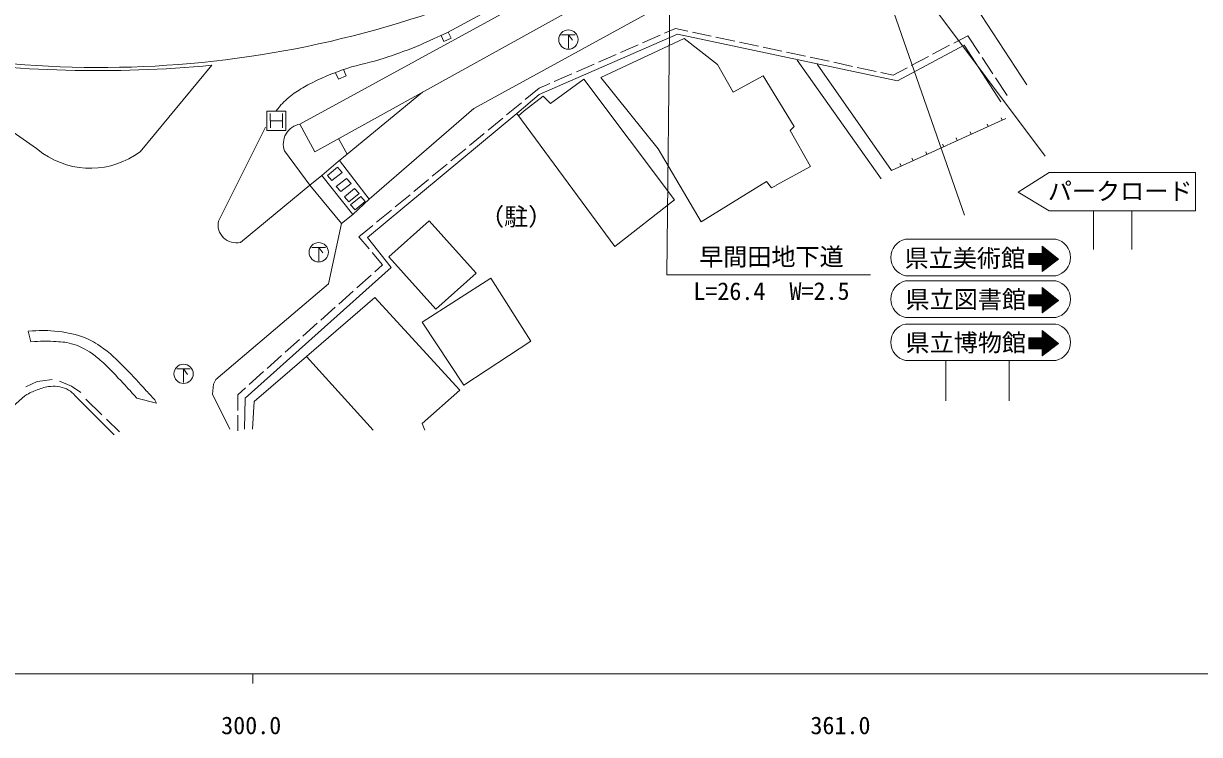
# Model space of a CAD drawing. Units: millimetres, scale not verified. Extents: x 40000 to 680000, y 20000 to 380000.
# Drawn here: x 344211 to 466264, y 198715 to 272488 of the extents above; entities that cross this region are included whole.
import ezdxf
from ezdxf.enums import TextEntityAlignment as Align

# ---------------------------------------------------------------- set-up
doc = ezdxf.new("R2010")
doc.units = ezdxf.units.MM
doc.header["$LTSCALE"] = 1000
for name, color, linetype, lineweight in [('M-BGD', 7, 'Continuous', 13), ('M-BGD-EXST', 7, 'Continuous', 13), ('M-STR-HTXT', 7, 'Continuous', 13), ('M-STR-STR3', 7, 'Continuous', 13), ('M-STR-STRC', 7, 'Continuous', 13), ('M-TTL-BAND', 7, 'Continuous', 13)]:
    doc.layers.add(name, color=color, linetype=linetype, lineweight=lineweight)
doc.styles.add('ＭＳ ゴシック', font='')
doc.styles.get('ＭＳ ゴシック').set_extended_font_data('MS Gothic')

msp = doc.modelspace()

# ---------------------------------------------------------------- linework, layer by layer
at = {"layer": 'M-BGD'}
for p, q in [((388223, 271540), (396605, 276112)), ((441732, 276282), (448336, 266122)), ((390932, 263666), (410914, 274588)), ((387461, 271202), (388223, 271540)), ((387823, 270621), (387556, 271244)), ((388582, 270966), (387823, 270621)), ((388302, 271583), (388582, 270966)), ((397715, 265132), (412079, 271394)), ((410292, 271291), (408461, 270488)), ((411868, 271982), (410750, 271492)), ((413148, 271708), (411868, 271982)), ((412079, 271394), (434905, 266544)), ((415593, 271184), (413637, 271603)), ((418037, 270661), (416082, 271079)), ((442213, 271220), (440776, 270463)), ((443428, 269373), (442213, 271220)), ((404140, 266884), (412776, 270948)), ((408003, 270288), (406171, 269485)), ((412776, 270948), (416248, 268238)), ((420482, 270137), (418526, 270556)), ((422927, 269614), (420971, 270032)), ((434905, 266544), (441847, 270246)), ((440334, 270230), (438565, 269297)), ((441847, 270246), (445630, 264373)), ((405713, 269284), (403881, 268481)), ((425371, 269090), (423415, 269509)), ((424511, 268676), (433229, 256368)), ((427816, 268567), (425860, 268985)), ((438122, 269064), (436353, 268131)), ((444802, 267285), (443703, 268955)), ((356304, 259179), (363754, 268154)), ((356304, 259179), (363754, 268154)), ((376899, 266730), (376602, 267386)), ((377424, 267704), (377693, 267055)), ((403423, 268281), (401591, 267478)), ((416248, 268238), (417856, 265360)), ((426586, 268256), (434302, 257254)), ((430260, 268043), (428305, 268462)), ((432705, 267520), (430749, 267939)), ((434474, 267141), (433194, 267415)), ((435911, 267898), (434474, 267141)), ((377693, 267055), (376899, 266730)), ((398844, 266273), (397726, 265784)), ((398891, 264174), (402362, 266714)), ((401133, 267277), (399302, 266474)), ((402362, 266714), (411773, 254198)), ((410073, 259487), (404140, 266884)), ((417856, 265360), (420989, 267053)), ((420989, 267053), (424201, 261791)), ((446293, 265020), (445077, 266867)), ((377809, 258925), (385613, 265361)), ((395416, 263163), (397715, 265132)), ((396182, 263412), (398129, 264936)), ((397726, 265784), (396280, 264590)), ((398129, 264936), (398891, 264174)), ((380095, 254268), (390932, 263666)), ((395894, 264272), (394351, 262999)), ((379926, 250289), (395416, 263163)), ((393966, 262681), (392423, 261408)), ((395416, 263163), (405580, 249358)), ((395592, 262924), (396182, 263412)), ((434302, 257254), (446167, 262627)), ((445793, 262457), (445678, 262711)), ((364432, 251982), (369342, 261719)), ((424201, 261791), (423783, 261380)), ((423783, 261380), (425900, 257655)), ((442570, 260995), (442456, 261248)), ((444329, 261796), (444214, 262049)), ((377809, 258925), (376907, 260541)), ((392037, 261090), (390495, 259817)), ((441118, 260360), (441004, 260613)), ((371290, 259264), (373914, 255708)), ((376878, 258163), (377809, 258925)), ((390109, 259499), (388566, 258226)), ((410073, 259487), (414554, 251898)), ((437980, 258917), (437865, 259170)), ((439723, 259712), (439609, 259965)), ((375184, 256724), (376878, 258163)), ((375747, 256727), (376810, 257569)), ((376810, 257569), (377280, 257044)), ((377017, 258276), (380095, 254268)), ((388181, 257908), (386638, 256635)), ((425900, 257655), (422344, 255708)), ((435286, 257718), (435172, 257972)), ((436532, 258265), (436417, 258518)), ((373914, 255708), (375184, 256724)), ((378402, 252660), (375184, 256724)), ((375747, 256727), (376216, 256202)), ((376216, 256202), (377280, 257044)), ((376672, 255573), (377736, 256416)), ((377736, 256416), (378205, 255891)), ((386253, 256317), (384710, 255044)), ((373914, 255708), (366718, 249781)), ((373914, 255708), (377216, 251728)), ((376672, 255573), (377142, 255048)), ((377142, 255048), (378205, 255891)), ((377515, 254517), (378578, 255359)), ((378578, 255359), (379048, 254834)), ((414554, 251898), (421339, 256105)), ((421339, 256105), (421857, 255433)), ((421857, 255433), (422327, 255696)), ((377515, 254517), (377984, 253992)), ((377984, 253992), (379048, 254834)), ((378153, 253688), (379217, 254530)), ((380095, 254268), (378402, 252660)), ((378623, 253163), (379687, 254005)), ((379217, 254530), (379687, 254005)), ((384324, 254726), (382782, 253453)), ((405580, 249358), (411773, 254198)), ((377216, 251728), (378402, 252660)), ((378153, 253688), (378623, 253163)), ((382396, 253135), (380853, 251862)), ((375862, 245463), (377216, 251728)), ((380468, 251543), (379021, 250350)), ((382136, 248279), (386312, 252011)), ((386312, 252011), (391177, 246568)), ((379021, 250350), (380087, 249095)), ((382381, 247156), (379926, 250289)), ((380411, 248714), (381477, 247460)), ((382136, 248279), (387001, 242836)), ((367226, 233610), (382381, 247156)), ((381477, 247460), (380658, 246725)), ((387001, 242836), (391177, 246568)), ((364178, 235557), (375862, 245463)), ((380286, 246391), (378798, 245055)), ((385598, 241484), (392710, 246056)), ((392710, 246056), (396859, 239536)), ((378426, 244720), (376938, 243384)), ((373576, 237928), (380657, 244072)), ((376565, 243050), (375077, 241714)), ((383737, 240720), (380657, 244072)), ((344704, 240552), (344974, 239464)), ((374705, 241380), (373217, 240044)), ((389493, 234456), (383737, 240720)), ((389916, 234964), (385598, 241484)), ((372845, 239710), (371357, 238374)), ((396859, 239536), (389916, 234964)), ((370985, 238040), (369496, 236704)), ((368157, 233271), (373576, 237928)), ((373576, 237928), (380518, 230308)), ((369124, 236370), (367636, 235034)), ((344438, 234773), (345620, 235348)), ((345620, 235348), (346195, 235410)), ((346195, 235410), (347174, 235534)), ((347931, 235371), (349198, 234862)), ((349198, 234862), (350161, 234194)), ((363839, 234033), (363924, 235049)), ((363924, 235049), (364178, 235557)), ((367264, 234700), (366446, 233965)), ((385598, 230985), (389493, 234456)), ((339332, 229404), (344358, 233868)), ((349574, 233868), (353606, 229821)), ((350666, 233518), (352356, 231873)), ((355965, 233610), (358006, 233091)), ((358006, 233091), (357828, 233440)), ((365617, 230392), (363839, 234033)), ((366446, 233965), (366449, 232350)), ((367141, 230392), (367226, 233610)), ((367988, 230392), (368157, 233271)), ((352823, 231419), (354163, 230114)), ((366450, 231850), (366453, 230235)), ((385852, 230308), (385598, 230985))]:
    msp.add_line(p, q, dxfattribs=at)
for centre, radius, start, end in [((352091, 374922), 106997, 259.8709, 302.05717), ((351859, 396164), 128561, 261.80272, 275.30903), ((351859, 396164), 128561, 261.80272, 275.30903), ((300110, 197632), 76773, 53.07937, 63.13904), ((300110, 197632), 76773, 53.07937, 63.13904), ((373299, 259967), 2129, 100.85533, 199.28165), ((351148, 266103), 8633, 235.25617, 306.66956), ((351148, 266103), 8633, 235.25617, 306.66956), ((366280, 251614), 1884, 168.72556, 283.43628)]:
    msp.add_arc(centre, radius, start, end, dxfattribs=at)
for points, knots in [([(387461, 271202), (385638, 270382), (385136, 270132), (383596, 269572), (382669, 269234), (382145, 269059), (381203, 268764), (379657, 268279), (378729, 268200), (377211, 267635), (375599, 267035), (374696, 266668), (373201, 265817), (372619, 265485), (372299, 265278), (371782, 264852), (371178, 264354), (370985, 264105), (370399, 263400)], [0, 0, 0, 0, 1, 1, 1, 2, 2, 2, 3, 3, 3, 4, 4, 4, 5, 5, 5, 6, 6, 6, 6]), ([(344704, 240552), (345944, 240643), (346363, 240666), (347419, 240571), (348573, 240468), (349224, 240340), (350325, 239978), (351090, 239726), (351480, 239466), (352151, 239021), (353297, 238262), (353809, 237657), (354793, 236696), (355676, 235834), (356112, 235293), (356951, 234388), (357294, 234018), (357402, 233902), (357828, 233440)], [0, 0, 0, 0, 1, 1, 1, 2, 2, 2, 3, 3, 3, 4, 4, 4, 5, 5, 5, 6, 6, 6, 6]), ([(344974, 239464), (346069, 239535), (346410, 239569), (347327, 239507), (348065, 239457), (348489, 239452), (349205, 239267), (349975, 239069), (350364, 238813), (351054, 238418), (351537, 238141), (351761, 237911), (352183, 237548), (353069, 236788), (353496, 236284), (354299, 235437), (354964, 234737), (355178, 234500), (355965, 233610)], [0, 0, 0, 0, 1, 1, 1, 2, 2, 2, 3, 3, 3, 4, 4, 4, 5, 5, 5, 6, 6, 6, 6]), ([(344358, 233868), (344928, 234184), (345117, 234289), (345638, 234478), (346159, 234667), (346460, 234773), (347011, 234831), (347391, 234871), (347616, 234874), (347990, 234791), (348355, 234709), (348567, 234648), (348887, 234456), (349190, 234274), (349302, 234158), (349574, 233868)], [0, 0, 0, 0, 1, 1, 1, 2, 2, 2, 3, 3, 3, 4, 4, 4, 5, 5, 5, 5])]:
    msp.add_open_spline(points, degree=3, knots=knots, dxfattribs=at)
at = {"layer": 'M-BGD-EXST'}
for p, q in [((400060, 271324), (401460, 271324)), ((400761, 271324), (401180, 270764)), ((400761, 271324), (400761, 269924)), ((374148, 249254), (375548, 249254)), ((374848, 249254), (375268, 248694)), ((374848, 249254), (374848, 247854)), ((360122, 236640), (361522, 236640)), ((360823, 236640), (361242, 236079)), ((360823, 236640), (360823, 235240))]:
    msp.add_line(p, q, dxfattribs=at)
for centre in [(400761, 270822), (374848, 248752), (360823, 236137)]:
    msp.add_circle(centre, 1000, dxfattribs=at)
at = {"layer": 'M-STR-HTXT'}
for p, q in [((411394, 283953), (410978, 246396)), ((410978, 246396), (432127, 246396))]:
    msp.add_line(p, q, dxfattribs=at)
at = {"layer": 'M-STR-STR3'}
for p, q in [((372884, 262051), (409144, 281860)), ((412788, 280405), (374438, 259174)), ((374438, 259174), (372884, 262051))]:
    msp.add_line(p, q, dxfattribs=at)
at = {"layer": 'M-STR-STRC'}
for p, q in [((430527, 285088), (450257, 258722)), ((431116, 283504), (441876, 252617)), ((369451, 263399), (371451, 263401)), ((369453, 261399), (369451, 263399)), ((369826, 263149), (369828, 261649)), ((371076, 263150), (371078, 261650)), ((371451, 263401), (371453, 261401)), ((371453, 261401), (369453, 261399)), ((369827, 262399), (371077, 262400)), ((447455, 254995), (450661, 257035)), ((465861, 257035), (450661, 257035)), ((465861, 257035), (465861, 253035)), ((450661, 253035), (447455, 254995)), ((465861, 253035), (450661, 253035)), ((455251, 253035), (455251, 249035)), ((459247, 253035), (459247, 249035)), ((435749, 250102), (451355, 250102)), ((448862, 247481), (450393, 249012)), ((449920, 248615), (449920, 249383)), ((449920, 249383), (451632, 248041)), ((449920, 249246), (449997, 249323)), ((449920, 249104), (450076, 249261)), ((451351, 247826), (449920, 249257)), ((449920, 248963), (450155, 249199)), ((449920, 248821), (450235, 249136)), ((451271, 247765), (449920, 249116)), ((449920, 248680), (450314, 249074)), ((451431, 247887), (449991, 249328)), ((448549, 248615), (449920, 248615)), ((448549, 247483), (448549, 248615)), ((448549, 248582), (448582, 248615)), ((448549, 248441), (448723, 248615)), ((448549, 248299), (448864, 248615)), ((448549, 248158), (449006, 248615)), ((448549, 248016), (449147, 248615)), ((448549, 247875), (449289, 248615)), ((448549, 247733), (449430, 248615)), ((448549, 247592), (449571, 248615)), ((449580, 247476), (448549, 248507)), ((449437, 247477), (448549, 248365)), ((449295, 247478), (448549, 248224)), ((449152, 247479), (448549, 248083)), ((449010, 247480), (448549, 247941)), ((448867, 247481), (448549, 247800)), ((448582, 247483), (449713, 248615)), ((449722, 247475), (448583, 248615)), ((448722, 247482), (449854, 248615)), ((449865, 247474), (448724, 248615)), ((450389, 247091), (448865, 248615)), ((449003, 247480), (450473, 248950)), ((450469, 247152), (449007, 248615)), ((449143, 247479), (450552, 248888)), ((450549, 247213), (449148, 248615)), ((449284, 247478), (450631, 248826)), ((450630, 247275), (449290, 248615)), ((449424, 247477), (450710, 248763)), ((450710, 247336), (449431, 248615)), ((449564, 247476), (450790, 248701)), ((450790, 247397), (449573, 248615)), ((449705, 247475), (450869, 248639)), ((450870, 247458), (449714, 248615)), ((449845, 247474), (450948, 248577)), ((450950, 247520), (449855, 248615)), ((451191, 247703), (449920, 248974)), ((451111, 247642), (449920, 248833)), ((451030, 247581), (449920, 248692)), ((449921, 247408), (451027, 248515)), ((449923, 247269), (451107, 248453)), ((449926, 247131), (451186, 248390)), ((449928, 246992), (451265, 248328)), ((449931, 246853), (451344, 248266)), ((449933, 246743), (451632, 248041)), ((450057, 246838), (451424, 248204)), ((451511, 247948), (450646, 248814)), ((450656, 247295), (451503, 248142)), ((451256, 247753), (451582, 248080)), ((451592, 248010), (451302, 248300)), ((448725, 247482), (448549, 247658)), ((448583, 247483), (448549, 247517)), ((448549, 247483), (449920, 247473)), ((449920, 247473), (449933, 246743)), ((450309, 247030), (449921, 247418)), ((450229, 246968), (449923, 247274)), ((450148, 246907), (449926, 247130)), ((450068, 246846), (449929, 246986)), ((449988, 246785), (449931, 246842)), ((435749, 246320), (451355, 246320)), ((435749, 245775), (451355, 245775)), ((448549, 244327), (449920, 244327)), ((448549, 243196), (448549, 244327)), ((448549, 244233), (448643, 244327)), ((448549, 244092), (448784, 244327)), ((448549, 243950), (448926, 244327)), ((448549, 243809), (449067, 244327)), ((448549, 243668), (449209, 244327)), ((448549, 243526), (449350, 244327)), ((448549, 243385), (449491, 244327)), ((448549, 243243), (449633, 244327)), ((449666, 243188), (448549, 244305)), ((449523, 243189), (448549, 244163)), ((448643, 243196), (449774, 244327)), ((449808, 243187), (448668, 244327)), ((448783, 243195), (449916, 244327)), ((450357, 242779), (448809, 244327)), ((448923, 243193), (450428, 244698)), ((450437, 242841), (448951, 244327)), ((449064, 243192), (450507, 244636)), ((450518, 242902), (449092, 244327)), ((449204, 243191), (450586, 244574)), ((450598, 242963), (449234, 244327)), ((449344, 243190), (450665, 244511)), ((450678, 243024), (449375, 244327)), ((449485, 243189), (450745, 244449)), ((450758, 243086), (449516, 244327)), ((449625, 243188), (450824, 244387)), ((450838, 243147), (449658, 244327)), ((449766, 243187), (450903, 244325)), ((450918, 243208), (449799, 244327)), ((449906, 243186), (450983, 244263)), ((449920, 244327), (449920, 245096)), ((449920, 245096), (451632, 243753)), ((449920, 245038), (449952, 245071)), ((451399, 243576), (449920, 245055)), ((449920, 244897), (450031, 245009)), ((449920, 244756), (450111, 244947)), ((451319, 243514), (449920, 244914)), ((449920, 244614), (450190, 244884)), ((449920, 244473), (450269, 244822)), ((451239, 243453), (449920, 244772)), ((449920, 244331), (450348, 244760)), ((451159, 243392), (449920, 244631)), ((451079, 243331), (449920, 244490)), ((450999, 243269), (449920, 244348)), ((449922, 243061), (451062, 244201)), ((449925, 242922), (451141, 244138)), ((451480, 243637), (450386, 244731)), ((451560, 243698), (451042, 244216)), ((449381, 243190), (448549, 244022)), ((449238, 243191), (448549, 243881)), ((449096, 243192), (448549, 243739)), ((448953, 243193), (448549, 243598)), ((448811, 243194), (448549, 243456)), ((448668, 243195), (448549, 243315)), ((448549, 243196), (449920, 243186)), ((449920, 243186), (449933, 242455)), ((450277, 242718), (449922, 243073)), ((450197, 242657), (449924, 242929)), ((449927, 242783), (451220, 244076)), ((449930, 242644), (451300, 244014)), ((449932, 242505), (451379, 243952)), ((449933, 242455), (451632, 243753)), ((450317, 242749), (451458, 243890)), ((450917, 243207), (451537, 243828)), ((451516, 243665), (451617, 243765)), ((435749, 241994), (451355, 241994)), ((450117, 242596), (449927, 242785)), ((450036, 242534), (449930, 242641)), ((449956, 242473), (449932, 242497)), ((435749, 241303), (451355, 241303)), ((449920, 239864), (449920, 240633)), ((449920, 240633), (451632, 239290)), ((451399, 239112), (449920, 240592)), ((449920, 240521), (449983, 240584)), ((449920, 240379), (450062, 240521)), ((449920, 240238), (450141, 240459)), ((451319, 239051), (449920, 240450)), ((448549, 239864), (449920, 239864)), ((448549, 238733), (448549, 239864)), ((448549, 239857), (448556, 239864)), ((448549, 239715), (448698, 239864)), ((448549, 239574), (448839, 239864)), ((448549, 239433), (448980, 239864)), ((448549, 239291), (449122, 239864)), ((448549, 239150), (449263, 239864)), ((448549, 239008), (449405, 239864)), ((448549, 238867), (449546, 239864)), ((449665, 238725), (448549, 239841)), ((449523, 238726), (448549, 239700)), ((449380, 238727), (448549, 239558)), ((449238, 238728), (448549, 239417)), ((449095, 238729), (448549, 239276)), ((448556, 238733), (449688, 239864)), ((449808, 238724), (448667, 239864)), ((448697, 238732), (449829, 239864)), ((450357, 238316), (448809, 239864)), ((448837, 238731), (450379, 240273)), ((450437, 238377), (448950, 239864)), ((448978, 238730), (450458, 240211)), ((450517, 238439), (449092, 239864)), ((449118, 238729), (450538, 240149)), ((450597, 238500), (449233, 239864)), ((449258, 238728), (450617, 240086)), ((450678, 238561), (449374, 239864)), ((449399, 238727), (450696, 240024)), ((450758, 238622), (449516, 239864)), ((449539, 238726), (450775, 239962)), ((450838, 238684), (449657, 239864)), ((449680, 238725), (450855, 239900)), ((450918, 238745), (449799, 239864)), ((449820, 238724), (450934, 239838)), ((449920, 240096), (450221, 240397)), ((449920, 239955), (450300, 240335)), ((451239, 238990), (449920, 240309)), ((451159, 238929), (449920, 240167)), ((451078, 238867), (449920, 240026)), ((450998, 238806), (449920, 239885)), ((449921, 238683), (451013, 239776)), ((449923, 238544), (451092, 239713)), ((449926, 238405), (451172, 239651)), ((449928, 238266), (451251, 239589)), ((449931, 238127), (451330, 239527)), ((449933, 237992), (451632, 239290)), ((449950, 238005), (451409, 239465)), ((451479, 239174), (450384, 240269)), ((450549, 238463), (451489, 239403)), ((451559, 239235), (451039, 239755)), ((451148, 238921), (451568, 239340)), ((448953, 238730), (448549, 239134)), ((448810, 238731), (448549, 238993)), ((448668, 238732), (448549, 238851)), ((448549, 238733), (449920, 238723)), ((449920, 238723), (449933, 237992)), ((450277, 238255), (449922, 238610)), ((450197, 238194), (449924, 238466)), ((450116, 238132), (449927, 238322)), ((450036, 238071), (449930, 238178)), ((449956, 238010), (449932, 238034)), ((435749, 237522), (451355, 237522)), ((439926, 237522), (439926, 233329)), ((446494, 237522), (446494, 233329))]:
    msp.add_line(p, q, dxfattribs=at)
for centre, start, end in [((436151, 248211), 101.99894, 258.00106), ((450953, 248211), 281.99894, 78.00106), ((436151, 243885), 101.99894, 258.00106), ((450953, 243885), 281.99894, 78.00106), ((436151, 239413), 101.99894, 258.00106), ((450953, 239413), 281.99894, 78.00106)]:
    msp.add_arc(centre, 1933, start, end, dxfattribs=at)
at = {"layer": 'M-TTL-BAND'}
for p, q in [((40000, 205000), (579000, 205000)), ((368000, 205000), (368000, 204000))]:
    msp.add_line(p, q, dxfattribs=at)

# ---------------------------------------------------------------- texts
at = {"layer": 'M-BGD', "style": 'ＭＳ ゴシック'}
msp.add_text('（駐）', height=1833, dxfattribs=at).set_placement((395345, 252443), align=Align.MIDDLE_CENTER)
at = {"layer": 'M-STR-HTXT', "style": 'ＭＳ ゴシック'}
for s, p in [('早間田地下道', (421836, 248286)), ('L=26.4\u3000W=2.5', (421836, 244722))]:
    msp.add_text(s, height=1833, rotation=0.078, dxfattribs=at).set_placement(p, align=Align.MIDDLE_CENTER)
at = {"layer": 'M-STR-STRC', "style": 'ＭＳ ゴシック'}
for s, p in [('パークロード', (458029, 255098)), ('県立美術館', (441914, 248135)), ('県立図書館', (442008, 243860)), ('県立博物館', (442008, 239370))]:
    msp.add_text(s, height=1833, dxfattribs=at).set_placement(p, align=Align.MIDDLE_CENTER)
at = {"layer": 'M-TTL-BAND', "style": 'ＭＳ ゴシック'}
for s, p in [('300.0', (367844, 198195)), ('361.0', (429000, 198195))]:
    msp.add_text(s, height=1833, dxfattribs=at).set_placement(p, align=Align.BOTTOM_CENTER)

doc.saveas('drawing.dxf')
